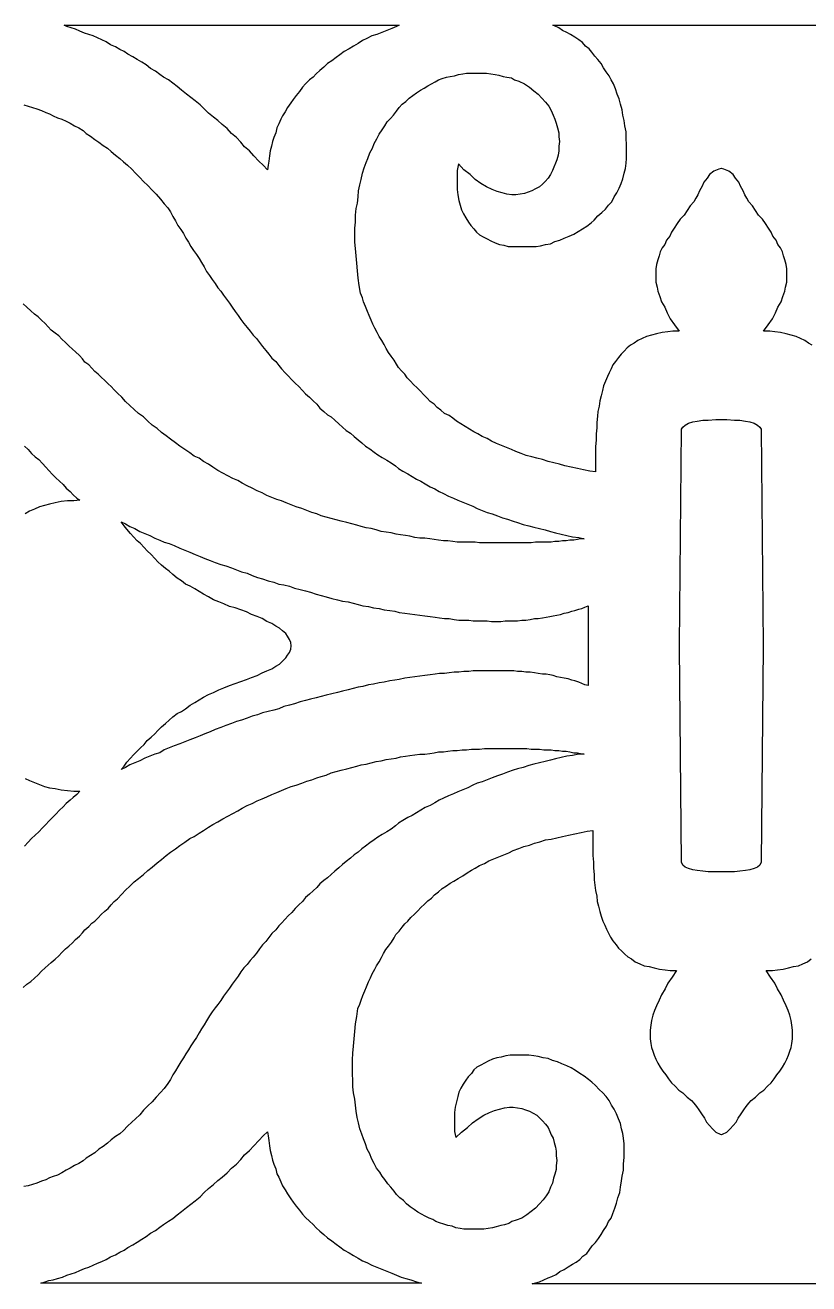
# Model space of a CAD drawing. Extents: x -372 to 372, y -358 to 358.
# Drawn here: x 42.5 to 85.7, y -146.8 to -77.5 of the extents above; entities that cross this region are included whole.
import ezdxf

# ---------------------------------------------------------------- set-up
doc = ezdxf.new("R2010")
doc.units = 0
doc.layers.add('LAYER_1', color=18, linetype='CONTINUOUS')

msp = doc.modelspace()

# ---------------------------------------------------------------- linework, layer by layer
at = {"layer": 'LAYER_1'}
for points in [[(62.963, -77.575), (62.689, -77.687), (62.414, -77.799), (62.14, -77.911), (61.865, -78.022), (61.59, -78.097), (61.316, -78.246), (61.075, -78.358), (60.835, -78.507), (60.595, -78.656), (60.355, -78.805), (60.08, -78.954), (59.84, -79.14), (59.634, -79.289), (59.393, -79.476), (59.153, -79.625), (58.947, -79.811), (58.741, -79.997), (58.535, -80.184), (58.364, -80.37), (58.158, -80.519), (57.952, -80.743), (57.78, -80.929), (57.608, -81.153), (57.437, -81.376), (57.265, -81.6), (57.128, -81.786), (56.956, -82.047), (56.819, -82.27), (56.682, -82.494), (56.579, -82.68), (56.476, -82.941), (56.373, -83.165), (56.304, -83.426), (56.201, -83.686), (56.132, -83.91), (56.064, -84.171), (55.995, -84.432), (55.961, -84.693), (55.926, -84.991), (55.892, -85.214), (55.858, -85.475), (55.617, -85.214), (55.377, -84.991), (55.103, -84.693), (54.862, -84.432), (54.588, -84.208), (54.382, -83.947), (54.141, -83.686), (53.867, -83.463), (53.626, -83.202), (53.352, -82.978), (53.112, -82.755), (52.871, -82.569), (52.597, -82.345), (52.356, -82.121), (52.15, -81.898), (51.876, -81.674), (51.635, -81.488), (51.395, -81.302), (51.121, -81.078), (50.88, -80.892), (50.64, -80.705), (50.4, -80.519), (50.125, -80.37), (49.919, -80.221), (49.679, -80.035), (49.404, -79.886), (49.164, -79.699), (48.924, -79.55), (48.683, -79.401), (48.443, -79.252), (48.168, -79.103), (47.962, -78.954), (47.722, -78.842), (47.482, -78.693), (47.207, -78.581), (46.967, -78.432), (46.727, -78.321), (46.486, -78.209), (46.246, -78.097), (46.006, -78.022), (45.766, -77.948), (45.525, -77.836), (45.285, -77.724), (45.045, -77.65), (44.804, -77.575), (44.658, -77.507), (63.11, -77.507)], [(81.56, -99.262), (81.869, -99.262), (82.178, -99.3), (82.418, -99.337), (82.658, -99.411), (82.83, -99.523), (82.967, -99.635), (83.036, -99.747), (83.139, -111.634), (83.139, -111.745), (83.036, -123.595), (82.967, -123.744), (82.83, -123.856), (82.658, -123.931), (82.418, -124.005), (82.178, -124.042), (81.869, -124.08), (81.56, -124.117), (80.127, -124.117), (79.818, -124.08), (79.509, -124.042), (79.269, -124.005), (79.028, -123.931), (78.857, -123.856), (78.72, -123.744), (78.651, -123.595), (78.548, -111.745), (78.548, -111.634), (78.651, -99.747), (78.72, -99.635), (78.857, -99.523), (79.028, -99.411), (79.269, -99.337), (79.509, -99.3), (79.818, -99.262), (80.127, -99.262), (80.539, -99.225), (81.148, -99.225)], [(48.031, -104.964), (48.271, -105.113), (48.546, -105.224), (48.821, -105.374), (49.095, -105.485), (49.37, -105.597), (49.645, -105.746), (49.919, -105.858), (50.159, -105.97), (50.434, -106.044), (50.709, -106.156), (51.018, -106.305), (51.292, -106.417), (51.567, -106.529), (51.876, -106.64), (52.15, -106.752), (52.391, -106.864), (52.7, -106.976), (52.974, -107.088), (53.283, -107.199), (53.558, -107.274), (53.867, -107.386), (54.141, -107.498), (54.416, -107.609), (54.725, -107.684), (55, -107.796), (55.308, -107.907), (55.583, -107.982), (55.892, -108.094), (56.201, -108.168), (56.476, -108.28), (56.75, -108.317), (57.059, -108.392), (57.334, -108.504), (57.643, -108.578), (57.952, -108.653), (58.226, -108.727), (58.535, -108.839), (58.81, -108.913), (59.084, -108.988), (59.393, -109.063), (59.702, -109.137), (59.977, -109.212), (60.286, -109.249), (60.561, -109.323), (60.835, -109.398), (61.11, -109.472), (61.419, -109.51), (61.693, -109.584), (62.002, -109.621), (62.277, -109.696), (62.586, -109.733), (62.86, -109.771), (63.101, -109.845), (63.41, -109.882), (63.684, -109.92), (63.959, -109.957), (64.234, -109.994), (64.508, -110.031), (64.817, -110.069), (65.092, -110.106), (65.332, -110.143), (65.607, -110.18), (65.847, -110.18), (66.122, -110.218), (66.396, -110.255), (66.945, -110.255), (67.186, -110.292), (67.941, -110.292), (68.181, -110.329), (68.696, -110.329), (68.936, -110.292), (69.623, -110.292), (69.863, -110.255), (70.069, -110.255), (70.309, -110.218), (70.55, -110.18), (70.756, -110.18), (70.996, -110.143), (71.202, -110.106), (71.408, -110.069), (71.58, -110.031), (71.785, -109.994), (71.991, -109.957), (72.197, -109.882), (72.403, -109.845), (72.609, -109.771), (72.781, -109.733), (72.987, -109.659), (73.159, -109.621), (73.33, -109.547), (73.502, -109.472), (73.502, -111.671), (73.502, -113.869), (73.33, -113.832), (73.159, -113.758), (72.987, -113.683), (72.781, -113.609), (72.609, -113.571), (72.403, -113.497), (72.197, -113.46), (71.991, -113.422), (71.785, -113.385), (71.58, -113.311), (71.408, -113.273), (71.202, -113.236), (70.996, -113.236), (70.756, -113.199), (70.55, -113.161), (70.309, -113.124), (70.069, -113.124), (69.863, -113.087), (69.623, -113.087), (69.417, -113.05), (67.186, -113.05), (66.945, -113.087), (66.671, -113.087), (66.396, -113.124), (66.122, -113.124), (65.847, -113.161), (65.607, -113.199), (65.332, -113.199), (65.092, -113.236), (64.817, -113.273), (64.508, -113.311), (64.234, -113.348), (63.959, -113.385), (63.684, -113.422), (63.41, -113.46), (63.101, -113.534), (62.86, -113.571), (62.586, -113.609), (62.277, -113.683), (62.002, -113.72), (61.693, -113.795), (61.419, -113.832), (61.11, -113.907), (60.835, -113.944), (60.561, -114.019), (60.286, -114.093), (59.977, -114.168), (59.702, -114.242), (59.393, -114.317), (59.084, -114.391), (58.81, -114.466), (58.535, -114.54), (58.226, -114.615), (57.952, -114.689), (57.643, -114.764), (57.334, -114.876), (57.059, -114.95), (56.75, -115.025), (56.476, -115.136), (56.201, -115.211), (55.892, -115.285), (55.583, -115.36), (55.308, -115.472), (55, -115.546), (54.725, -115.658), (54.416, -115.77), (54.141, -115.844), (53.867, -115.956), (53.558, -116.068), (53.283, -116.18), (52.974, -116.292), (52.7, -116.403), (52.391, -116.515), (52.15, -116.627), (51.876, -116.739), (51.567, -116.851), (51.292, -116.962), (51.018, -117.074), (50.709, -117.186), (50.434, -117.298), (50.159, -117.409), (49.919, -117.559), (49.645, -117.633), (49.37, -117.745), (49.095, -117.857), (48.821, -118.006), (48.546, -118.117), (48.271, -118.229), (48.031, -118.378), (47.791, -118.49), (47.962, -118.304), (48.1, -118.08), (48.306, -117.857), (48.477, -117.67), (48.683, -117.484), (48.855, -117.298), (49.061, -117.111), (49.233, -116.888), (49.439, -116.701), (49.645, -116.515), (49.816, -116.329), (50.022, -116.143), (50.228, -115.956), (50.434, -115.77), (50.64, -115.584), (50.88, -115.397), (51.121, -115.285), (51.327, -115.136), (51.601, -114.95), (51.841, -114.801), (52.082, -114.652), (52.322, -114.503), (52.597, -114.354), (52.871, -114.242), (53.18, -114.093), (53.455, -113.981), (53.764, -113.869), (54.073, -113.758), (54.382, -113.646), (54.691, -113.534), (54.965, -113.422), (55.274, -113.311), (55.549, -113.161), (55.823, -113.05), (56.098, -112.938), (56.304, -112.789), (56.51, -112.677), (56.682, -112.528), (56.853, -112.342), (56.956, -112.193), (57.059, -112.044), (57.128, -111.857), (57.162, -111.671), (57.128, -111.485), (57.059, -111.336), (56.956, -111.149), (56.853, -111), (56.682, -110.851), (56.51, -110.702), (56.304, -110.59), (56.098, -110.441), (55.823, -110.329), (55.549, -110.18), (55.274, -110.069), (54.965, -109.957), (54.691, -109.808), (54.382, -109.696), (54.073, -109.584), (53.764, -109.51), (53.455, -109.361), (53.18, -109.249), (52.871, -109.137), (52.597, -108.988), (52.322, -108.839), (52.082, -108.69), (51.841, -108.541), (51.601, -108.392), (51.327, -108.28), (51.121, -108.094), (50.88, -107.945), (50.64, -107.758), (50.434, -107.572), (50.228, -107.423), (50.022, -107.237), (49.816, -107.05), (49.645, -106.864), (49.439, -106.64), (49.233, -106.454), (49.061, -106.268), (48.855, -106.044), (48.683, -105.895), (48.477, -105.672), (48.306, -105.485), (48.1, -105.262), (47.962, -105.075), (47.791, -104.852)], [(55.892, -138.649), (55.926, -138.91), (55.961, -139.208), (55.995, -139.469), (56.064, -139.73), (56.132, -139.991), (56.201, -140.214), (56.304, -140.475), (56.373, -140.736), (56.476, -140.922), (56.579, -141.183), (56.682, -141.407), (56.819, -141.63), (56.956, -141.854), (57.128, -142.115), (57.265, -142.301), (57.437, -142.525), (57.608, -142.748), (57.78, -142.972), (57.952, -143.158), (58.158, -143.345), (58.364, -143.531), (58.535, -143.717), (58.741, -143.904), (58.947, -144.09), (59.153, -144.276), (59.393, -144.425), (59.634, -144.612), (59.84, -144.761), (60.08, -144.947), (60.355, -145.096), (60.595, -145.245), (60.835, -145.394), (61.075, -145.543), (61.316, -145.618), (61.59, -145.767), (61.865, -145.878), (62.14, -145.99), (62.414, -146.102), (62.689, -146.214), (62.963, -146.326), (63.204, -146.437), (63.478, -146.512), (63.753, -146.586), (64.062, -146.698), (64.334, -146.772), (43.363, -146.772), (43.603, -146.698), (43.809, -146.624), (44.049, -146.586), (44.289, -146.512), (44.564, -146.437), (44.804, -146.326), (45.045, -146.251), (45.285, -146.177), (45.525, -146.065), (45.766, -145.953), (46.006, -145.878), (46.246, -145.767), (46.486, -145.655), (46.727, -145.58), (46.967, -145.469), (47.207, -145.32), (47.482, -145.208), (47.722, -145.059), (47.962, -144.947), (48.168, -144.798), (48.443, -144.649), (48.683, -144.5), (48.924, -144.351), (49.164, -144.202), (49.404, -144.015), (49.679, -143.866), (49.919, -143.68), (50.125, -143.531), (50.4, -143.345), (50.64, -143.196), (50.88, -143.009), (51.121, -142.823), (51.395, -142.599), (51.635, -142.413), (51.876, -142.227), (52.15, -142.003), (52.356, -141.78), (52.597, -141.556), (52.871, -141.332), (53.112, -141.109), (53.352, -140.922), (53.626, -140.699), (53.867, -140.438), (54.141, -140.214), (54.382, -139.954), (54.588, -139.693), (54.862, -139.469), (55.103, -139.208), (55.377, -138.91), (55.617, -138.649), (55.858, -138.426)]]:
    msp.add_lwpolyline(points, close=True, dxfattribs=at)
for points in [[(85.851, -95.126), (85.645, -95.014), (85.439, -94.865), (85.199, -94.754), (84.958, -94.642), (84.684, -94.567), (84.409, -94.493), (84.1, -94.418), (83.791, -94.381), (83.517, -94.344), (83.173, -94.344), (83.414, -94.008), (83.654, -93.673), (83.825, -93.338), (83.963, -93.039), (84.134, -92.741), (84.237, -92.443), (84.34, -92.145), (84.375, -91.922), (84.443, -91.661), (84.443, -91.4), (84.443, -91.139), (84.443, -90.915), (84.409, -90.692), (84.34, -90.431), (84.272, -90.207), (84.203, -89.984), (84.1, -89.76), (83.963, -89.574), (83.86, -89.35), (83.688, -89.127), (83.585, -88.903), (83.448, -88.68), (83.276, -88.419), (83.105, -88.195), (82.899, -87.972), (82.727, -87.711), (82.555, -87.45), (82.349, -87.226), (82.246, -87.04), (82.143, -86.854), (82.04, -86.63), (81.903, -86.369), (81.8, -86.146), (81.629, -85.922), (81.491, -85.736), (81.251, -85.55), (80.976, -85.438), (80.858, -85.396), (80.843, -85.401), (80.829, -85.396), (80.711, -85.438), (80.436, -85.55), (80.196, -85.736), (80.058, -85.922), (79.887, -86.146), (79.784, -86.369), (79.646, -86.63), (79.543, -86.854), (79.44, -87.04), (79.337, -87.226), (79.131, -87.45), (78.96, -87.711), (78.788, -87.972), (78.582, -88.195), (78.411, -88.419), (78.239, -88.68), (78.102, -88.903), (77.999, -89.127), (77.827, -89.35), (77.724, -89.574), (77.587, -89.76), (77.484, -89.984), (77.415, -90.207), (77.346, -90.431), (77.278, -90.692), (77.243, -90.915), (77.243, -91.139), (77.243, -91.4), (77.243, -91.661), (77.312, -91.922), (77.346, -92.145), (77.449, -92.443), (77.552, -92.741), (77.724, -93.039), (77.861, -93.338), (78.033, -93.673), (78.273, -94.008), (78.514, -94.344), (78.17, -94.344), (77.896, -94.381), (77.587, -94.418), (77.278, -94.493), (77.003, -94.567), (76.729, -94.642), (76.488, -94.754), (76.248, -94.865), (76.042, -95.014), (75.836, -95.126), (75.664, -95.275), (75.493, -95.462), (75.321, -95.611), (75.184, -95.797), (75.012, -96.02), (74.875, -96.207), (74.772, -96.43), (74.669, -96.654), (74.566, -96.84), (74.463, -97.101), (74.36, -97.362), (74.291, -97.623), (74.223, -97.921), (74.154, -98.182), (74.12, -98.48), (74.051, -98.778), (74.017, -99.039), (73.982, -99.374), (73.982, -99.672), (73.948, -100.008), (73.948, -100.343), (73.914, -100.716), (73.914, -101.051), (73.914, -101.386), (73.914, -101.722), (73.914, -102.094), (73.605, -102.057), (73.262, -101.983), (72.918, -101.908), (72.575, -101.834), (72.232, -101.759), (71.923, -101.684), (71.614, -101.61), (71.305, -101.535), (70.996, -101.424), (70.687, -101.349), (70.412, -101.275), (70.103, -101.2), (69.829, -101.088), (69.52, -100.976), (69.28, -100.865), (69.005, -100.753), (68.73, -100.641), (68.456, -100.529), (68.181, -100.418), (67.941, -100.268), (67.666, -100.157), (67.426, -100.008), (67.22, -99.896), (66.98, -99.747), (66.739, -99.598), (66.499, -99.449), (66.259, -99.3), (66.053, -99.151), (65.847, -99.002), (65.607, -98.89), (65.401, -98.703), (65.195, -98.554), (65.023, -98.368), (64.817, -98.219), (64.645, -98.033), (64.439, -97.846), (64.268, -97.66), (64.096, -97.474), (63.89, -97.287), (63.719, -97.101), (63.547, -96.915), (63.41, -96.728), (63.238, -96.542), (63.066, -96.356), (62.963, -96.17), (62.826, -95.946), (62.654, -95.722), (62.517, -95.536), (62.38, -95.312), (62.277, -95.089), (62.14, -94.865), (62.002, -94.642), (61.899, -94.418), (61.762, -94.195), (61.659, -93.971), (61.556, -93.747), (61.453, -93.487), (61.35, -93.263), (61.247, -93.002), (61.144, -92.741), (61.075, -92.518), (60.972, -92.257), (60.904, -91.847), (60.835, -91.437), (60.801, -91.027), (60.766, -90.617), (60.732, -90.207), (60.698, -89.798), (60.663, -89.462), (60.663, -89.09), (60.663, -88.68), (60.698, -88.344), (60.698, -87.972), (60.732, -87.599), (60.801, -87.301), (60.835, -86.966), (60.869, -86.63), (60.938, -86.295), (61.007, -85.997), (61.075, -85.661), (61.178, -85.363), (61.281, -85.065), (61.384, -84.842), (61.487, -84.543), (61.625, -84.283), (61.728, -84.022), (61.865, -83.761), (62.002, -83.5), (62.174, -83.277), (62.311, -83.053), (62.449, -82.829), (62.62, -82.643), (62.792, -82.457), (62.963, -82.233), (63.101, -82.047), (63.272, -81.861), (63.478, -81.711), (63.65, -81.525), (63.856, -81.376), (64.062, -81.227), (64.268, -81.078), (64.474, -80.966), (64.68, -80.854), (64.886, -80.743), (65.092, -80.631), (65.263, -80.519), (65.469, -80.445), (65.71, -80.37), (65.916, -80.333), (66.156, -80.295), (66.362, -80.221), (66.602, -80.184), (66.808, -80.146), (67.907, -80.146), (68.147, -80.184), (68.387, -80.221), (68.593, -80.258), (68.833, -80.333), (69.039, -80.37), (69.28, -80.407), (69.451, -80.519), (69.692, -80.594), (70, -80.743), (70.275, -80.929), (70.515, -81.115), (70.756, -81.302), (70.962, -81.525), (71.168, -81.749), (71.339, -81.972), (71.477, -82.196), (71.58, -82.457), (71.682, -82.68), (71.751, -82.904), (71.82, -83.165), (71.888, -83.426), (71.888, -83.649), (71.923, -83.91), (71.888, -84.171), (71.888, -84.432), (71.854, -84.655), (71.785, -84.916), (71.717, -85.102), (71.614, -85.326), (71.545, -85.512), (71.442, -85.736), (71.305, -85.922), (71.133, -86.109), (70.996, -86.258), (70.824, -86.407), (70.618, -86.518), (70.412, -86.63), (70.206, -86.705), (70, -86.779), (69.76, -86.817), (69.52, -86.854), (69.314, -86.854), (69.039, -86.817), (68.765, -86.742), (68.49, -86.667), (68.215, -86.556), (67.907, -86.407), (67.598, -86.22), (67.289, -85.997), (67.014, -85.736), (66.671, -85.475), (66.362, -85.14), (66.293, -85.512), (66.293, -85.885), (66.293, -86.22), (66.293, -86.556), (66.327, -86.854), (66.396, -87.152), (66.465, -87.413), (66.533, -87.674), (66.636, -87.897), (66.774, -88.121), (66.911, -88.344), (67.048, -88.531), (67.22, -88.717), (67.357, -88.903), (67.529, -89.052), (67.735, -89.164), (67.941, -89.276), (68.147, -89.388), (68.387, -89.499), (68.627, -89.574), (68.868, -89.611), (69.108, -89.686), (70.653, -89.686), (70.893, -89.648), (71.168, -89.574), (71.442, -89.537), (71.682, -89.425), (71.957, -89.35), (72.197, -89.239), (72.472, -89.127), (72.712, -89.015), (72.953, -88.866), (73.193, -88.717), (73.433, -88.568), (73.673, -88.382), (73.845, -88.233), (74.051, -88.009), (74.257, -87.823), (74.463, -87.636), (74.635, -87.413), (74.806, -87.226), (74.944, -86.966), (75.081, -86.742), (75.218, -86.481), (75.321, -86.22), (75.424, -85.959), (75.493, -85.661), (75.561, -85.401), (75.596, -85.102), (75.63, -84.842), (75.63, -84.469), (75.63, -84.096), (75.596, -83.724), (75.596, -83.388), (75.527, -83.053), (75.493, -82.755), (75.424, -82.457), (75.39, -82.159), (75.287, -81.861), (75.218, -81.562), (75.115, -81.302), (75.012, -81.003), (74.909, -80.743), (74.772, -80.519), (74.669, -80.295), (74.497, -80.072), (74.36, -79.848), (74.223, -79.625), (74.051, -79.401), (73.879, -79.215), (73.708, -78.991), (73.57, -78.805), (73.365, -78.656), (73.193, -78.47), (72.987, -78.321), (72.781, -78.171), (72.541, -78.022), (72.335, -77.911), (72.094, -77.799), (71.888, -77.65), (71.648, -77.538), (71.562, -77.507), (90.124, -77.507)], [(42.436, -81.898), (42.676, -81.972), (42.916, -82.047), (43.157, -82.121), (43.397, -82.196), (43.637, -82.308), (43.843, -82.382), (44.049, -82.494), (44.289, -82.606), (44.53, -82.68), (44.77, -82.792), (44.976, -82.904), (45.216, -83.053), (45.457, -83.165), (45.697, -83.314), (45.869, -83.463), (46.109, -83.612), (46.349, -83.798), (46.555, -83.947), (46.795, -84.134), (47.036, -84.283), (47.242, -84.469), (47.482, -84.655), (47.722, -84.842), (47.928, -85.028), (48.134, -85.214), (48.374, -85.438), (48.58, -85.661), (48.821, -85.885), (49.027, -86.109), (49.267, -86.332), (49.507, -86.593), (49.713, -86.817), (49.953, -87.077), (50.159, -87.338), (50.365, -87.562), (50.503, -87.785), (50.64, -88.046), (50.777, -88.27), (50.915, -88.531), (51.086, -88.754), (51.224, -88.978), (51.361, -89.239), (51.498, -89.462), (51.635, -89.686), (51.773, -89.909), (51.944, -90.133), (52.082, -90.356), (52.219, -90.58), (52.356, -90.804), (52.494, -91.064), (52.665, -91.288), (52.803, -91.512), (52.974, -91.735), (53.112, -91.959), (53.283, -92.145), (53.42, -92.369), (53.592, -92.592), (53.764, -92.816), (53.901, -93.039), (54.073, -93.263), (54.244, -93.487), (54.382, -93.71), (54.553, -93.934), (54.725, -94.157), (54.897, -94.344), (55.068, -94.567), (55.24, -94.754), (55.411, -94.977), (55.583, -95.201), (55.755, -95.424), (55.926, -95.611), (56.098, -95.834), (56.304, -96.02), (56.476, -96.244), (56.613, -96.43), (56.819, -96.654), (56.991, -96.803), (57.196, -97.027), (57.368, -97.213), (57.574, -97.399), (57.78, -97.623), (57.952, -97.809), (58.158, -97.995), (58.364, -98.182), (58.57, -98.368), (58.741, -98.592), (58.947, -98.778), (59.153, -98.964), (59.359, -99.076), (59.565, -99.262), (59.771, -99.449), (59.977, -99.635), (60.183, -99.821), (60.423, -99.97), (60.629, -100.157), (60.835, -100.343), (61.041, -100.492), (61.247, -100.678), (61.487, -100.827), (61.728, -101.014), (61.934, -101.163), (62.174, -101.312), (62.414, -101.461), (62.654, -101.61), (62.895, -101.759), (63.066, -101.908), (63.307, -102.057), (63.581, -102.206), (63.822, -102.355), (64.062, -102.504), (64.302, -102.616), (64.542, -102.765), (64.817, -102.914), (65.057, -103.026), (65.298, -103.175), (65.538, -103.287), (65.813, -103.436), (66.087, -103.548), (66.327, -103.659), (66.602, -103.771), (66.877, -103.883), (67.151, -103.995), (67.392, -104.107), (67.666, -104.218), (67.941, -104.33), (68.215, -104.405), (68.524, -104.516), (68.799, -104.628), (69.074, -104.703), (69.383, -104.815), (69.623, -104.889), (69.932, -105.001), (70.241, -105.075), (70.515, -105.15), (70.824, -105.224), (71.133, -105.299), (71.442, -105.374), (71.717, -105.448), (72.026, -105.523), (72.335, -105.597), (72.644, -105.672), (72.987, -105.709), (73.296, -105.783), (73.09, -105.783), (72.918, -105.821), (72.712, -105.858), (72.506, -105.858), (72.3, -105.895), (72.094, -105.895), (71.888, -105.932), (71.682, -105.932), (71.477, -105.97), (70.618, -105.97), (70.378, -106.007), (67.529, -106.007), (67.289, -105.97), (66.293, -105.97), (66.053, -105.932), (65.778, -105.895), (65.538, -105.895), (65.263, -105.858), (65.023, -105.821), (64.783, -105.783), (64.508, -105.746), (64.234, -105.746), (63.959, -105.709), (63.684, -105.634), (63.444, -105.597), (63.169, -105.56), (62.929, -105.523), (62.654, -105.448), (62.38, -105.411), (62.105, -105.374), (61.831, -105.299), (61.556, -105.224), (61.281, -105.187), (61.007, -105.113), (60.766, -105.038), (60.492, -104.964), (60.217, -104.889), (59.908, -104.815), (59.634, -104.74), (59.359, -104.666), (59.084, -104.591), (58.81, -104.516), (58.57, -104.405), (58.295, -104.33), (58.02, -104.218), (57.746, -104.107), (57.437, -104.032), (57.162, -103.92), (56.888, -103.808), (56.613, -103.697), (56.373, -103.622), (56.098, -103.51), (55.823, -103.399), (55.549, -103.25), (55.274, -103.138), (55, -102.989), (54.725, -102.877), (54.45, -102.728), (54.21, -102.579), (53.935, -102.467), (53.661, -102.318), (53.386, -102.169), (53.112, -102.02), (52.837, -101.834), (52.597, -101.684), (52.322, -101.535), (52.082, -101.349), (51.807, -101.237), (51.567, -101.051), (51.292, -100.865), (51.018, -100.678), (50.777, -100.492), (50.503, -100.306), (50.262, -100.119), (50.022, -99.933), (49.782, -99.71), (49.507, -99.523), (49.267, -99.3), (49.027, -99.076), (48.752, -98.89), (48.512, -98.666), (48.271, -98.443), (48.031, -98.219), (47.825, -97.995), (47.585, -97.772), (47.413, -97.586), (47.242, -97.399), (47.07, -97.25), (46.898, -97.064), (46.692, -96.878), (46.521, -96.728), (46.349, -96.579), (46.177, -96.393), (46.006, -96.207), (45.8, -96.058), (45.663, -95.871), (45.491, -95.685), (45.285, -95.499), (45.113, -95.35), (44.907, -95.163), (44.736, -94.977), (44.53, -94.791), (44.358, -94.604), (44.152, -94.455), (43.946, -94.306), (43.775, -94.12), (43.603, -93.934), (43.397, -93.747), (43.225, -93.561), (43.019, -93.412), (42.813, -93.226), (42.607, -93.039), (42.401, -92.853)], [(42.47, -100.678), (42.676, -100.865), (42.848, -101.088), (43.054, -101.275), (43.26, -101.424), (43.466, -101.647), (43.637, -101.834), (43.809, -102.02), (44.015, -102.243), (44.187, -102.43), (44.392, -102.616), (44.598, -102.802), (44.77, -102.989), (44.976, -103.175), (45.148, -103.361), (45.354, -103.548), (45.525, -103.659), (45.182, -103.697), (44.839, -103.697), (44.495, -103.734), (44.152, -103.808), (43.843, -103.883), (43.569, -103.958), (43.294, -104.032), (43.019, -104.144), (42.745, -104.256), (42.504, -104.405)], [(42.401, -130.489), (42.607, -130.302), (42.813, -130.153), (43.019, -129.967), (43.225, -129.781), (43.397, -129.594), (43.603, -129.408), (43.775, -129.259), (43.946, -129.11), (44.152, -128.924), (44.358, -128.737), (44.53, -128.551), (44.736, -128.365), (44.907, -128.216), (45.113, -128.029), (45.285, -127.843), (45.491, -127.657), (45.663, -127.471), (45.8, -127.321), (46.006, -127.135), (46.177, -126.949), (46.349, -126.837), (46.521, -126.651), (46.692, -126.464), (46.898, -126.278), (47.07, -126.129), (47.242, -125.943), (47.413, -125.756), (47.585, -125.607), (47.825, -125.347), (48.031, -125.123), (48.271, -124.899), (48.512, -124.676), (48.752, -124.489), (49.027, -124.266), (49.267, -124.042), (49.507, -123.856), (49.782, -123.632), (50.022, -123.446), (50.262, -123.223), (50.503, -123.036), (50.777, -122.85), (51.018, -122.664), (51.292, -122.477), (51.567, -122.291), (51.807, -122.179), (52.082, -121.993), (52.322, -121.844), (52.597, -121.657), (52.837, -121.508), (53.112, -121.359), (53.386, -121.21), (53.661, -121.061), (53.935, -120.912), (54.21, -120.763), (54.45, -120.614), (54.725, -120.465), (55, -120.353), (55.274, -120.204), (55.549, -120.092), (55.823, -119.981), (56.098, -119.869), (56.373, -119.757), (56.613, -119.645), (56.888, -119.533), (57.162, -119.422), (57.437, -119.347), (57.746, -119.235), (58.02, -119.124), (58.295, -119.049), (58.57, -118.937), (58.81, -118.863), (59.084, -118.788), (59.359, -118.676), (59.634, -118.602), (59.908, -118.527), (60.217, -118.453), (60.492, -118.378), (60.766, -118.304), (61.007, -118.229), (61.281, -118.192), (61.556, -118.117), (61.831, -118.043), (62.105, -118.006), (62.38, -117.931), (62.654, -117.894), (62.929, -117.857), (63.169, -117.782), (63.444, -117.745), (63.684, -117.708), (63.959, -117.67), (64.234, -117.633), (64.508, -117.633), (64.783, -117.596), (65.023, -117.559), (65.263, -117.521), (65.538, -117.521), (65.778, -117.484), (66.053, -117.447), (66.293, -117.447), (66.568, -117.409), (66.808, -117.409), (67.083, -117.372), (67.529, -117.372), (67.804, -117.335), (70.138, -117.335), (70.378, -117.372), (70.824, -117.372), (71.065, -117.409), (71.477, -117.409), (71.682, -117.447), (71.888, -117.447), (72.094, -117.484), (72.3, -117.484), (72.506, -117.521), (72.712, -117.559), (72.918, -117.559), (73.09, -117.596), (73.296, -117.633), (72.987, -117.633), (72.644, -117.708), (72.335, -117.745), (72.026, -117.819), (71.717, -117.894), (71.442, -117.968), (71.133, -118.043), (70.824, -118.117), (70.515, -118.192), (70.241, -118.267), (69.932, -118.378), (69.623, -118.453), (69.383, -118.527), (69.074, -118.639), (68.799, -118.751), (68.524, -118.825), (68.215, -118.937), (67.941, -119.049), (67.666, -119.161), (67.392, -119.235), (67.151, -119.347), (66.877, -119.496), (66.602, -119.608), (66.327, -119.72), (66.087, -119.832), (65.813, -119.943), (65.538, -120.055), (65.298, -120.167), (65.057, -120.316), (64.817, -120.465), (64.542, -120.577), (64.302, -120.726), (64.062, -120.875), (63.822, -121.024), (63.581, -121.136), (63.307, -121.285), (63.066, -121.434), (62.895, -121.583), (62.654, -121.769), (62.414, -121.918), (62.174, -122.067), (61.934, -122.216), (61.728, -122.365), (61.487, -122.515), (61.247, -122.701), (61.041, -122.85), (60.835, -123.036), (60.629, -123.185), (60.423, -123.372), (60.183, -123.558), (59.977, -123.707), (59.771, -123.893), (59.565, -124.08), (59.359, -124.266), (59.153, -124.452), (58.947, -124.601), (58.741, -124.788), (58.57, -124.974), (58.364, -125.16), (58.158, -125.347), (57.952, -125.533), (57.78, -125.756), (57.574, -125.943), (57.368, -126.129), (57.196, -126.353), (56.991, -126.539), (56.819, -126.725), (56.613, -126.949), (56.476, -127.098), (56.304, -127.321), (56.098, -127.508), (55.926, -127.731), (55.755, -127.955), (55.583, -128.141), (55.411, -128.365), (55.24, -128.588), (55.068, -128.812), (54.897, -128.998), (54.725, -129.222), (54.553, -129.408), (54.382, -129.632), (54.244, -129.855), (54.073, -130.079), (53.901, -130.302), (53.764, -130.526), (53.592, -130.75), (53.42, -130.973), (53.283, -131.197), (53.112, -131.42), (52.974, -131.607), (52.803, -131.83), (52.665, -132.054), (52.494, -132.315), (52.356, -132.538), (52.219, -132.762), (52.082, -132.985), (51.944, -133.246), (51.773, -133.47), (51.635, -133.693), (51.498, -133.917), (51.361, -134.141), (51.224, -134.364), (51.086, -134.588), (50.915, -134.849), (50.777, -135.072), (50.64, -135.296), (50.503, -135.557), (50.365, -135.78), (50.159, -136.041), (49.953, -136.265), (49.713, -136.525), (49.507, -136.786), (49.267, -137.01), (49.027, -137.233), (48.821, -137.494), (48.58, -137.718), (48.374, -137.904), (48.134, -138.128), (47.928, -138.351), (47.722, -138.538), (47.482, -138.687), (47.242, -138.873), (47.036, -139.059), (46.795, -139.246), (46.555, -139.395), (46.349, -139.581), (46.109, -139.73), (45.869, -139.879), (45.697, -140.028), (45.457, -140.177), (45.216, -140.289), (44.976, -140.438), (44.77, -140.55), (44.53, -140.699), (44.289, -140.811), (44.049, -140.885), (43.843, -140.96), (43.637, -141.072), (43.397, -141.146), (43.157, -141.258), (42.916, -141.332), (42.676, -141.407), (42.436, -141.444)], [(42.504, -118.975), (42.745, -119.086), (43.019, -119.198), (43.294, -119.31), (43.569, -119.422), (43.843, -119.496), (44.152, -119.533), (44.495, -119.608), (44.839, -119.645), (45.182, -119.683), (45.525, -119.683), (45.354, -119.869), (45.148, -120.018), (44.976, -120.167), (44.77, -120.353), (44.598, -120.54), (44.392, -120.726), (44.187, -120.949), (44.015, -121.136), (43.809, -121.322), (43.637, -121.508), (43.466, -121.695), (43.26, -121.918), (43.054, -122.105), (42.848, -122.291), (42.676, -122.477), (42.47, -122.701)], [(91.257, -146.801), (80.858, -146.801), (80.843, -146.801), (80.829, -146.801), (70.43, -146.801), (70.546, -146.765), (70.821, -146.69), (71.061, -146.578), (71.301, -146.466), (71.507, -146.392), (71.748, -146.28), (71.954, -146.131), (72.194, -146.019), (72.4, -145.87), (72.64, -145.721), (72.846, -145.609), (73.052, -145.46), (73.224, -145.274), (73.43, -145.125), (73.567, -144.939), (73.739, -144.715), (73.91, -144.529), (74.082, -144.305), (74.219, -144.082), (74.357, -143.858), (74.528, -143.634), (74.631, -143.374), (74.768, -143.187), (74.871, -142.926), (74.974, -142.628), (75.077, -142.367), (75.146, -142.069), (75.249, -141.771), (75.283, -141.473), (75.352, -141.138), (75.386, -140.877), (75.455, -140.542), (75.455, -140.206), (75.489, -139.834), (75.489, -139.461), (75.489, -139.088), (75.455, -138.79), (75.421, -138.529), (75.352, -138.269), (75.283, -137.97), (75.18, -137.71), (75.077, -137.449), (74.94, -137.188), (74.803, -136.964), (74.665, -136.703), (74.494, -136.48), (74.322, -136.294), (74.116, -136.107), (73.91, -135.884), (73.704, -135.697), (73.533, -135.548), (73.292, -135.362), (73.052, -135.213), (72.812, -135.064), (72.572, -134.915), (72.331, -134.803), (72.057, -134.691), (71.816, -134.58), (71.542, -134.505), (71.301, -134.393), (71.027, -134.356), (70.752, -134.281), (70.512, -134.244), (70.237, -134.207), (69.207, -134.207), (68.967, -134.244), (68.727, -134.319), (68.487, -134.356), (68.246, -134.43), (68.006, -134.542), (67.8, -134.654), (67.594, -134.766), (67.388, -134.878), (67.217, -135.027), (67.079, -135.213), (66.908, -135.399), (66.77, -135.586), (66.633, -135.809), (66.496, -136.033), (66.393, -136.256), (66.324, -136.48), (66.255, -136.778), (66.187, -137.076), (66.152, -137.374), (66.152, -137.71), (66.152, -138.045), (66.152, -138.418), (66.221, -138.753), (66.53, -138.455), (66.873, -138.194), (67.148, -137.933), (67.457, -137.71), (67.766, -137.523), (68.075, -137.374), (68.349, -137.262), (68.624, -137.188), (68.899, -137.113), (69.173, -137.076), (69.379, -137.076), (69.619, -137.113), (69.86, -137.151), (70.066, -137.225), (70.272, -137.3), (70.478, -137.411), (70.684, -137.523), (70.855, -137.672), (70.992, -137.821), (71.164, -138.008), (71.301, -138.194), (71.404, -138.418), (71.473, -138.604), (71.576, -138.79), (71.645, -139.014), (71.713, -139.275), (71.748, -139.498), (71.748, -139.759), (71.782, -140.02), (71.748, -140.281), (71.748, -140.504), (71.679, -140.765), (71.61, -140.989), (71.542, -141.25), (71.439, -141.473), (71.336, -141.734), (71.198, -141.958), (71.027, -142.181), (70.821, -142.405), (70.615, -142.628), (70.375, -142.815), (70.134, -143.001), (69.86, -143.187), (69.551, -143.299), (69.31, -143.374), (69.139, -143.485), (68.899, -143.56), (68.693, -143.597), (68.452, -143.672), (68.246, -143.709), (68.006, -143.746), (67.766, -143.783), (66.667, -143.783), (66.461, -143.746), (66.221, -143.709), (66.015, -143.634), (65.775, -143.597), (65.569, -143.523), (65.329, -143.448), (65.123, -143.374), (64.951, -143.262), (64.745, -143.187), (64.539, -143.075), (64.333, -142.964), (64.127, -142.852), (63.921, -142.703), (63.715, -142.554), (63.509, -142.405), (63.338, -142.218), (63.132, -142.069), (62.96, -141.883), (62.823, -141.697), (62.651, -141.473), (62.479, -141.287), (62.308, -141.063), (62.17, -140.877), (62.033, -140.653), (61.861, -140.43), (61.724, -140.169), (61.587, -139.908), (61.484, -139.647), (61.347, -139.386), (61.244, -139.088), (61.141, -138.827), (61.038, -138.567), (60.935, -138.269), (60.866, -137.933), (60.797, -137.635), (60.729, -137.3), (60.694, -136.964), (60.66, -136.629), (60.591, -136.294), (60.557, -135.958), (60.557, -135.586), (60.523, -135.25), (60.523, -134.84), (60.523, -134.468), (60.557, -134.095), (60.591, -133.722), (60.626, -133.313), (60.66, -132.903), (60.694, -132.493), (60.763, -132.083), (60.832, -131.636), (60.935, -131.412), (61.003, -131.189), (61.106, -130.928), (61.209, -130.667), (61.312, -130.443), (61.415, -130.182), (61.518, -129.959), (61.621, -129.735), (61.759, -129.474), (61.861, -129.288), (61.999, -129.065), (62.136, -128.841), (62.239, -128.617), (62.376, -128.394), (62.514, -128.208), (62.685, -127.984), (62.823, -127.76), (62.926, -127.574), (63.097, -127.388), (63.269, -127.164), (63.406, -126.978), (63.578, -126.829), (63.749, -126.642), (63.955, -126.456), (64.127, -126.27), (64.299, -126.084), (64.505, -125.897), (64.676, -125.711), (64.882, -125.562), (65.054, -125.376), (65.26, -125.226), (65.466, -125.04), (65.706, -124.891), (65.912, -124.742), (66.118, -124.63), (66.358, -124.481), (66.599, -124.332), (66.839, -124.183), (67.079, -124.034), (67.285, -123.922), (67.525, -123.773), (67.8, -123.661), (68.04, -123.512), (68.315, -123.401), (68.59, -123.289), (68.864, -123.177), (69.139, -123.065), (69.379, -122.953), (69.688, -122.842), (69.963, -122.73), (70.272, -122.655), (70.546, -122.544), (70.855, -122.469), (71.164, -122.357), (71.473, -122.32), (71.782, -122.245), (72.091, -122.171), (72.434, -122.096), (72.778, -122.022), (73.121, -121.947), (73.464, -121.873), (73.773, -121.836), (73.773, -122.208), (73.773, -122.506), (73.773, -122.879), (73.773, -123.214), (73.807, -123.587), (73.807, -123.922), (73.842, -124.258), (73.842, -124.556), (73.876, -124.854), (73.91, -125.152), (73.979, -125.45), (74.013, -125.748), (74.082, -126.009), (74.151, -126.307), (74.219, -126.568), (74.322, -126.829), (74.425, -127.052), (74.528, -127.276), (74.631, -127.5), (74.734, -127.723), (74.871, -127.909), (75.043, -128.133), (75.18, -128.319), (75.352, -128.468), (75.524, -128.655), (75.695, -128.804), (75.901, -128.916), (76.107, -129.065), (76.348, -129.176), (76.588, -129.288), (76.862, -129.325), (77.137, -129.4), (77.446, -129.474), (77.755, -129.512), (78.03, -129.549), (78.373, -129.549), (78.133, -129.922), (77.892, -130.257), (77.755, -130.555), (77.549, -130.89), (77.412, -131.189), (77.274, -131.487), (77.171, -131.748), (77.068, -132.008), (77, -132.306), (76.965, -132.567), (76.931, -132.828), (76.931, -133.089), (76.931, -133.313), (76.965, -133.573), (77, -133.797), (77.068, -133.983), (77.137, -134.207), (77.24, -134.43), (77.343, -134.654), (77.48, -134.878), (77.618, -135.101), (77.789, -135.288), (77.927, -135.511), (78.098, -135.735), (78.304, -135.921), (78.51, -136.145), (78.716, -136.294), (78.956, -136.517), (79.197, -136.703), (79.334, -136.853), (79.471, -137.039), (79.609, -137.225), (79.746, -137.449), (79.918, -137.672), (80.021, -137.896), (80.192, -138.082), (80.364, -138.269), (80.535, -138.455), (80.776, -138.567), (80.829, -138.574), (80.843, -138.572), (80.858, -138.574), (80.911, -138.567), (81.151, -138.455), (81.323, -138.269), (81.495, -138.082), (81.666, -137.896), (81.769, -137.672), (81.941, -137.449), (82.078, -137.225), (82.216, -137.039), (82.353, -136.853), (82.49, -136.703), (82.73, -136.517), (82.971, -136.294), (83.177, -136.145), (83.383, -135.921), (83.589, -135.735), (83.76, -135.511), (83.898, -135.288), (84.069, -135.101), (84.207, -134.878), (84.344, -134.654), (84.447, -134.43), (84.55, -134.207), (84.618, -133.983), (84.687, -133.797), (84.721, -133.573), (84.756, -133.313), (84.756, -133.089), (84.756, -132.828), (84.721, -132.567), (84.687, -132.306), (84.618, -132.008), (84.515, -131.748), (84.412, -131.487), (84.275, -131.189), (84.138, -130.89), (83.932, -130.555), (83.795, -130.257), (83.554, -129.922), (83.314, -129.549), (83.657, -129.549), (83.932, -129.512), (84.241, -129.474), (84.55, -129.4), (84.824, -129.325), (85.099, -129.288), (85.339, -129.176), (85.58, -129.065), (85.786, -128.916)]]:
    msp.add_lwpolyline(points, dxfattribs=at)

doc.saveas('drawing.dxf')
